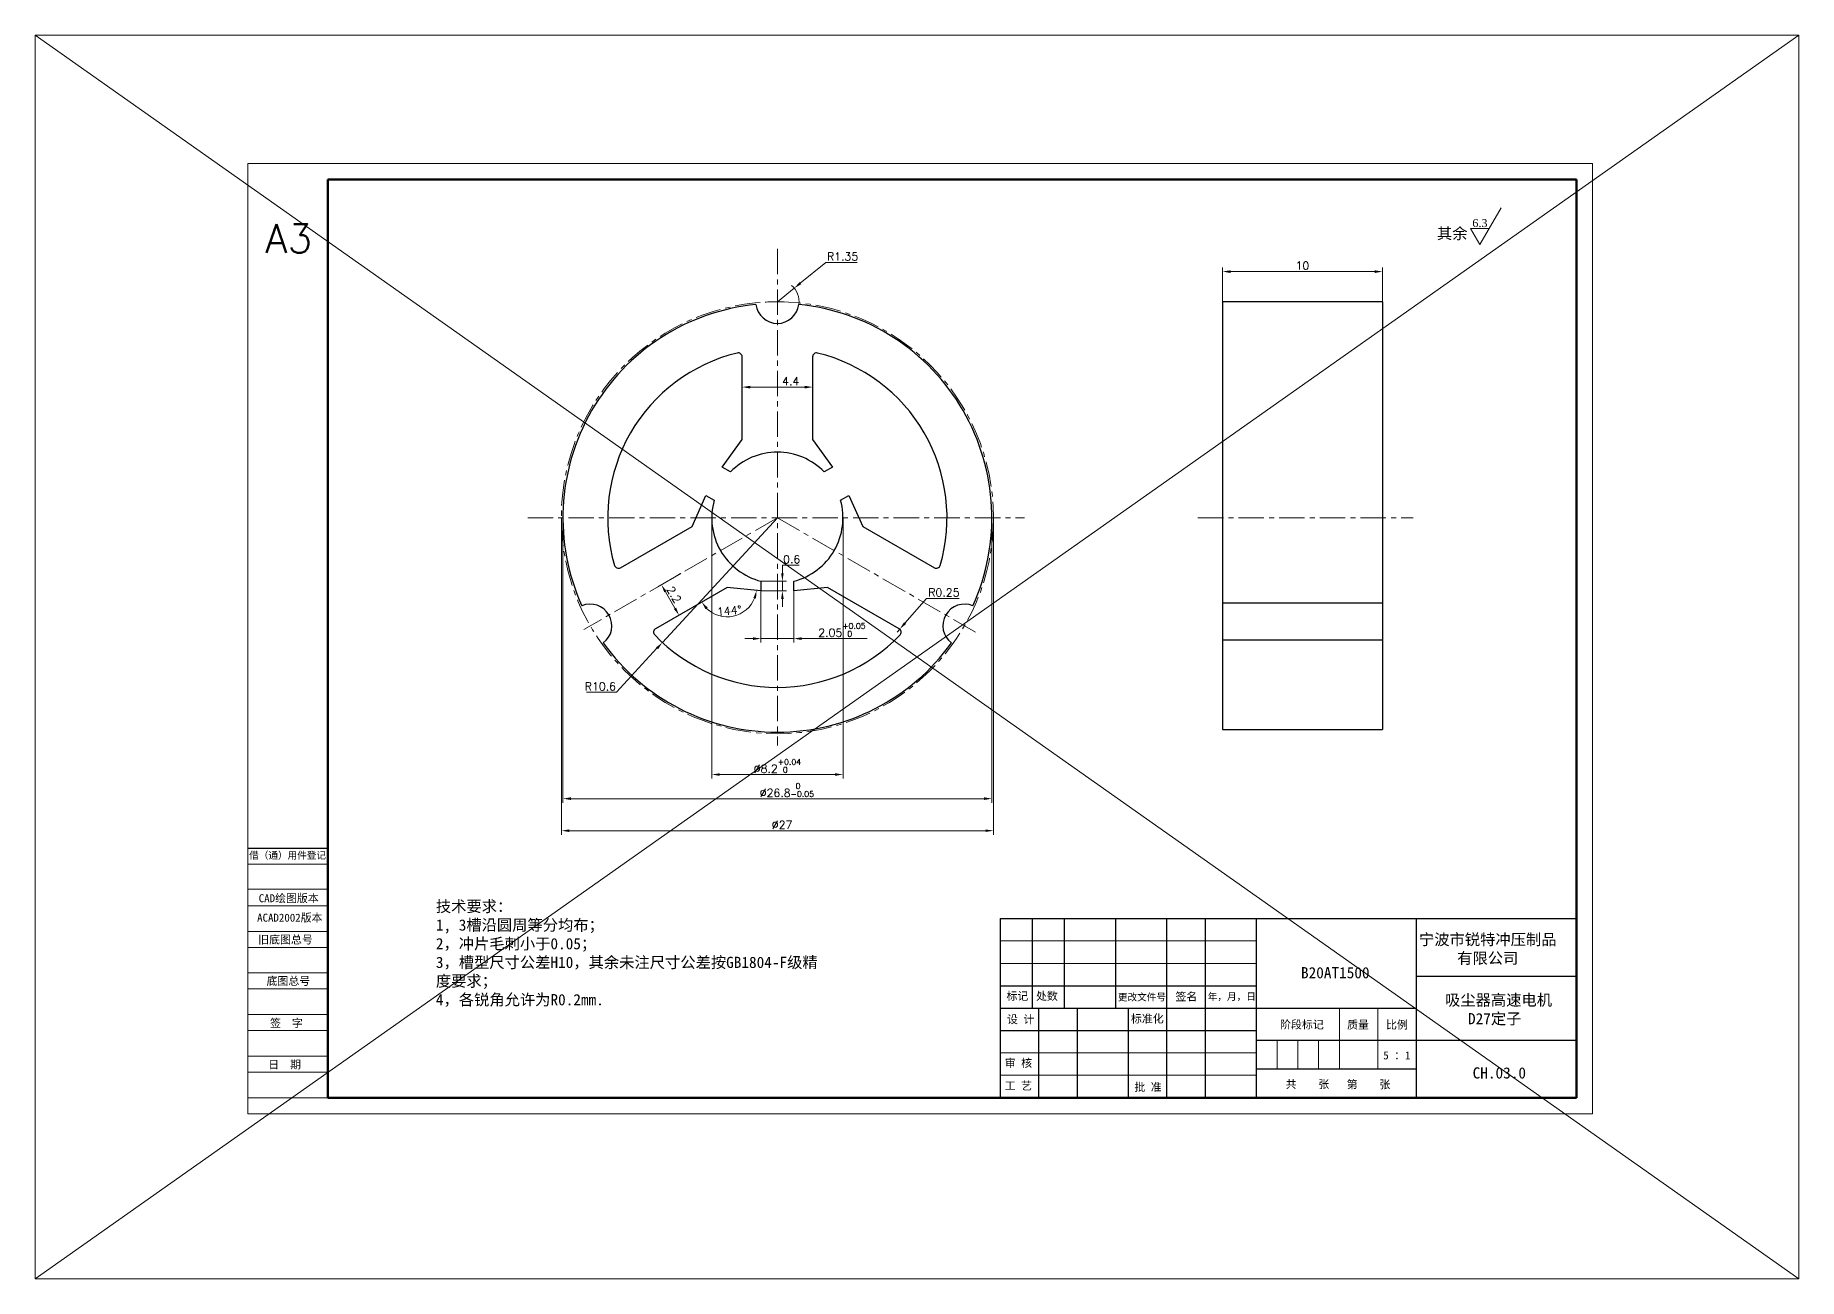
# Model space of a CAD drawing. Header units: millimetres. Extents: x 2517 to 6633, y 792 to 3241.
# Drawn here: x 3199.4 to 3309.6, y 1919.9 to 1997.6 of the extents above; entities that cross this region are included whole.
import ezdxf

# ---------------------------------------------------------------- set-up
doc = ezdxf.new("R2010")
doc.units = ezdxf.units.MM
doc.linetypes.add('CENTER', pattern=[50.8, 31.75, -6.35, 6.35, -6.35])
for name, color, linetype, lineweight in [('中心线', 1, 'CENTER', 9), ('实线', 7, 'Continuous', 25), ('尺寸标注', 2, 'Continuous', 9), ('引导线', 6, 'Continuous', 9), ('文本', 3, 'Continuous', 15), ('粗实线', 9, 'Continuous', 50)]:
    doc.layers.add(name, color=color, linetype=linetype, lineweight=lineweight)
doc.styles.add('st', font='txt.shx')
doc.styles.get("Standard").update_dxf_attribs({"font": 'simfang.ttf'})
doc.dimstyles.new('st0.2', dxfattribs={"dimscale": 0.2, "dimtxt": 2.5, "dimasz": 2.5, "dimexe": 1.25, "dimexo": 0, "dimtad": 1, "dimtoh": 1, "dimdec": 3, "dimdsep": 46, "dimtxsty": 'st', "dimcen": 0, "dimclrd": 256, "dimclre": 256, "dimclrt": 256, "dimadec": 4, "dimazin": 2, "dimtfac": 1, "dimtdec": 3, "dimtmove": 0, "dimatfit": 1, "dimfxl": 0, "dimlwd": -1, "dimlwe": -1, "dimarcsym": 0})

# ---------------------------------------------------------------- blocks, each defined once
blk = doc.blocks.new('*D27')
at = {"layer": 'Defpoints', "color": 0, "ltscale": 0.2, "transparency": 16777216}
for p in [(3232.37, 1967.47), (3259.17, 1967.47), (3259.17, 1949.91)]:
    blk.add_point(p, dxfattribs=at)
at = {"layer": '尺寸标注', "ltscale": 0.2, "transparency": 16777216}
for p, q in [((3232.37, 1967.47), (3232.37, 1949.66)), ((3259.17, 1967.47), (3259.17, 1949.66)), ((3232.87, 1949.91), (3258.67, 1949.91))]:
    blk.add_line(p, q, dxfattribs=at)
for points in [[(3232.87, 1950), (3232.87, 1949.83), (3232.37, 1949.91)], [(3258.67, 1950), (3258.67, 1949.83), (3259.17, 1949.91)]]:
    blk.add_solid(points, dxfattribs=at)
at = {"layer": '尺寸标注', "ltscale": 0.2, "transparency": 16777216, "insert": (3246.36, 1950.45), "char_height": 0.5, "attachment_point": 5, "style": 'st'}
blk.add_mtext('%%c26.8{}{\\H0.71x;\\C3;\\S 0^ -0.05;}', dxfattribs=at)
blk = doc.blocks.new('*D28')
at = {"layer": 'Defpoints', "color": 0, "ltscale": 0.2, "transparency": 16777216}
for p in [(3232.27, 1967.47), (3259.27, 1967.47), (3259.27, 1947.91)]:
    blk.add_point(p, dxfattribs=at)
at = {"layer": '尺寸标注', "ltscale": 0.2, "transparency": 16777216}
for p, q in [((3232.27, 1967.47), (3232.27, 1947.66)), ((3259.27, 1967.47), (3259.27, 1947.66)), ((3232.77, 1947.91), (3258.77, 1947.91))]:
    blk.add_line(p, q, dxfattribs=at)
for points in [[(3232.77, 1947.99), (3232.77, 1947.83), (3232.27, 1947.91)], [(3258.77, 1947.99), (3258.77, 1947.83), (3259.27, 1947.91)]]:
    blk.add_solid(points, dxfattribs=at)
at = {"layer": '尺寸标注', "ltscale": 0.2, "transparency": 16777216, "insert": (3246.06, 1948.28), "char_height": 0.5, "attachment_point": 5, "style": 'st'}
blk.add_mtext('%%c27', dxfattribs=at)
blk = doc.blocks.new('*D29')
at = {"layer": 'Defpoints', "color": 0, "ltscale": 0.2, "transparency": 16777216}
for p in [(3245.77, 1980.97), (3246.82, 1981.82)]:
    blk.add_point(p, dxfattribs=at)
at = {"layer": '尺寸标注', "ltscale": 0.2, "transparency": 16777216}
for p, q in [((3247.2, 1982.13), (3248.8, 1983.43)), ((3248.8, 1983.43), (3250.76, 1983.43)), ((3245.77, 1980.97), (3246.82, 1981.82))]:
    blk.add_line(p, q, dxfattribs=at)
blk.add_arc((3245.77, 1980.97), 1.35, 352.8886, 49.6081, dxfattribs=at)
blk.add_solid([(3247.15, 1982.2), (3247.26, 1982.07), (3246.82, 1981.82)], dxfattribs=at)
at = {"layer": '尺寸标注', "ltscale": 0.2, "transparency": 16777216, "insert": (3249.84, 1983.8), "char_height": 0.5, "attachment_point": 5, "style": 'st'}
blk.add_mtext('R1.35', dxfattribs=at)
blk = doc.blocks.new('*D30')
at = {"layer": 'Defpoints', "color": 0, "ltscale": 0.2, "transparency": 16777216}
for p in [(3243.57, 1977.53), (3247.97, 1977.53), (3247.97, 1975.64)]:
    blk.add_point(p, dxfattribs=at)
at = {"layer": '尺寸标注', "ltscale": 0.2, "transparency": 16777216}
for p, q in [((3243.57, 1977.53), (3243.57, 1975.39)), ((3247.97, 1977.53), (3247.97, 1975.39)), ((3244.07, 1975.64), (3247.47, 1975.64))]:
    blk.add_line(p, q, dxfattribs=at)
for points in [[(3244.07, 1975.72), (3244.07, 1975.55), (3243.57, 1975.64)], [(3247.47, 1975.72), (3247.47, 1975.55), (3247.97, 1975.64)]]:
    blk.add_solid(points, dxfattribs=at)
at = {"layer": '尺寸标注', "ltscale": 0.2, "transparency": 16777216, "insert": (3246.6, 1976.01), "char_height": 0.5, "attachment_point": 5, "style": 'st'}
blk.add_mtext('4.4', dxfattribs=at)
blk = doc.blocks.new('*D31')
at = {"layer": 'Defpoints', "color": 0, "ltscale": 0.2, "transparency": 16777216}
for p in [(3245.77, 1967.47), (3238.58, 1959.67)]:
    blk.add_point(p, dxfattribs=at)
at = {"layer": '尺寸标注', "ltscale": 0.2, "transparency": 16777216}
for p, q in [((3245.77, 1967.47), (3238.58, 1959.67)), ((3238.24, 1959.31), (3235.71, 1956.56)), ((3235.71, 1956.56), (3233.84, 1956.56))]:
    blk.add_line(p, q, dxfattribs=at)
blk.add_solid([(3238.18, 1959.36), (3238.31, 1959.25), (3238.58, 1959.67)], dxfattribs=at)
at = {"layer": '尺寸标注', "ltscale": 0.2, "transparency": 16777216, "insert": (3234.71, 1956.93), "char_height": 0.5, "attachment_point": 5, "style": 'st'}
blk.add_mtext('R10.6', dxfattribs=at)
blk = doc.blocks.new('*D32')
at = {"layer": 'Defpoints', "color": 0, "ltscale": 0.2, "transparency": 16777216}
for p in [(3241.67, 1967.47), (3249.87, 1967.47), (3249.87, 1951.42)]:
    blk.add_point(p, dxfattribs=at)
at = {"layer": '尺寸标注', "ltscale": 0.2, "transparency": 16777216}
for p, q in [((3241.67, 1967.47), (3241.67, 1951.17)), ((3249.87, 1967.47), (3249.87, 1951.17)), ((3242.17, 1951.42), (3249.37, 1951.42))]:
    blk.add_line(p, q, dxfattribs=at)
for points in [[(3242.17, 1951.5), (3242.17, 1951.34), (3241.67, 1951.42)], [(3249.37, 1951.5), (3249.37, 1951.34), (3249.87, 1951.42)]]:
    blk.add_solid(points, dxfattribs=at)
at = {"layer": '尺寸标注', "ltscale": 0.2, "transparency": 16777216, "insert": (3245.77, 1951.96), "char_height": 0.5, "attachment_point": 5, "style": 'st'}
blk.add_mtext('%%c8.2{}{\\H0.71x;\\C3;\\S+0.04^  0;}', dxfattribs=at)
blk = doc.blocks.new('*D33')
at = {"layer": 'Defpoints', "color": 0, "ltscale": 0.2, "transparency": 16777216}
for p in [(3244.74, 1962.9), (3246.79, 1962.9), (3246.79, 1959.92)]:
    blk.add_point(p, dxfattribs=at)
at = {"layer": '尺寸标注', "ltscale": 0.2, "transparency": 16777216}
for p, q in [((3244.74, 1962.9), (3244.74, 1959.67)), ((3246.79, 1962.9), (3246.79, 1959.67)), ((3244.24, 1959.92), (3243.74, 1959.92)), ((3244.74, 1959.92), (3246.79, 1959.92)), ((3247.29, 1959.92), (3251.37, 1959.92))]:
    blk.add_line(p, q, dxfattribs=at)
for points in [[(3244.24, 1960), (3244.24, 1959.83), (3244.74, 1959.92)], [(3247.29, 1960), (3247.29, 1959.83), (3246.79, 1959.92)]]:
    blk.add_solid(points, dxfattribs=at)
at = {"layer": '尺寸标注', "ltscale": 0.2, "transparency": 16777216, "insert": (3249.8, 1960.46), "char_height": 0.5, "attachment_point": 5, "style": 'st'}
blk.add_mtext('2.05{}{\\H0.71x;\\C3;\\S+0.05^  0;}', dxfattribs=at)
blk = doc.blocks.new('*D34')
at = {"layer": 'Defpoints', "color": 0, "ltscale": 0.2, "transparency": 16777216}
for p in [(3244.74, 1963.5), (3244.74, 1962.9), (3246.08, 1962.9)]:
    blk.add_point(p, dxfattribs=at)
at = {"layer": '尺寸标注', "ltscale": 0.2, "transparency": 16777216}
for p, q in [((3246.08, 1964), (3246.08, 1964.5)), ((3246.08, 1964.5), (3247.12, 1964.5)), ((3244.74, 1963.5), (3246.33, 1963.5)), ((3246.08, 1962.9), (3246.08, 1963.5)), ((3244.74, 1962.9), (3246.33, 1962.9)), ((3246.08, 1962.4), (3246.08, 1961.9))]:
    blk.add_line(p, q, dxfattribs=at)
for points in [[(3246, 1964), (3246.16, 1964), (3246.08, 1963.5)], [(3246, 1962.4), (3246.16, 1962.4), (3246.08, 1962.9)]]:
    blk.add_solid(points, dxfattribs=at)
at = {"layer": '尺寸标注', "ltscale": 0.2, "transparency": 16777216, "insert": (3246.66, 1964.87), "char_height": 0.5, "attachment_point": 5, "style": 'st'}
blk.add_mtext('0.6', dxfattribs=at)
blk = doc.blocks.new('*D35')
at = {"layer": 'Defpoints', "color": 0, "ltscale": 0.2, "transparency": 16777216}
for p in [(3253.25, 1960.32), (3253.41, 1960.51)]:
    blk.add_point(p, dxfattribs=at)
at = {"layer": '尺寸标注', "ltscale": 0.2, "transparency": 16777216}
for p, q in [((3253.74, 1960.89), (3255.08, 1962.42)), ((3255.08, 1962.42), (3257.12, 1962.42)), ((3253.25, 1960.32), (3253.41, 1960.51))]:
    blk.add_line(p, q, dxfattribs=at)
blk.add_solid([(3253.68, 1960.94), (3253.81, 1960.83), (3253.41, 1960.51)], dxfattribs=at)
at = {"layer": '尺寸标注', "ltscale": 0.2, "transparency": 16777216, "insert": (3256.17, 1962.8), "char_height": 0.5, "attachment_point": 5, "style": 'st'}
blk.add_mtext('R0.25', dxfattribs=at)
blk = doc.blocks.new('*D36')
at = {"layer": 'Defpoints', "color": 0, "ltscale": 0.2, "transparency": 16777216}
for p in [(3242.63, 1963.12), (3242.63, 1963.12), (3244.74, 1962.9), (3243.72, 1961.63), (3238.16, 1960.54)]:
    blk.add_point(p, dxfattribs=at)
at = {"layer": '尺寸标注', "ltscale": 0.2, "transparency": 16777216}
blk.add_arc((3242.63, 1963.12), 1.84, 225.6025, 338.3975, dxfattribs=at)
for points in [[(3244.27, 1962.46), (3244.43, 1962.42), (3244.47, 1962.93)], [(3241.28, 1961.75), (3241.41, 1961.86), (3241.04, 1962.2)]]:
    blk.add_solid(points, dxfattribs=at)
at = {"layer": '尺寸标注', "ltscale": 0.2, "transparency": 16777216, "insert": (3242.76, 1961.66), "char_height": 0.5, "attachment_point": 5, "rotation": 4.8979, "style": 'st'}
blk.add_mtext('144°', dxfattribs=at)
blk = doc.blocks.new('*D37')
at = {"layer": 'Defpoints', "color": 0, "ltscale": 0.2, "transparency": 16777216}
for p in [(3239.73, 1963.98), (3239.62, 1961.38), (3240.83, 1962.08)]:
    blk.add_point(p, dxfattribs=at)
at = {"layer": '尺寸标注', "ltscale": 0.2, "transparency": 16777216}
for p, q in [((3239.73, 1963.98), (3238.3, 1963.16)), ((3238.77, 1962.85), (3239.37, 1961.81)), ((3240.83, 1962.08), (3239.4, 1961.26))]:
    blk.add_line(p, q, dxfattribs=at)
for points in [[(3238.84, 1962.89), (3238.7, 1962.81), (3238.52, 1963.29)], [(3239.44, 1961.86), (3239.3, 1961.77), (3239.62, 1961.38)]]:
    blk.add_solid(points, dxfattribs=at)
at = {"layer": '尺寸标注', "ltscale": 0.2, "transparency": 16777216, "insert": (3239.31, 1962.67), "char_height": 0.5, "attachment_point": 5, "rotation": 300, "style": 'st'}
blk.add_mtext('2.2', dxfattribs=at)
blk = doc.blocks.new('*D38')
at = {"layer": 'Defpoints', "color": 0, "ltscale": 0.2, "transparency": 16777216}
for p in [(3283.58, 1982.86), (3273.58, 1980.97), (3283.58, 1980.97)]:
    blk.add_point(p, dxfattribs=at)
at = {"layer": '尺寸标注', "ltscale": 0.2, "transparency": 16777216}
for p, q in [((3273.58, 1980.97), (3273.58, 1983.11)), ((3274.08, 1982.86), (3283.08, 1982.86)), ((3283.58, 1980.97), (3283.58, 1983.11))]:
    blk.add_line(p, q, dxfattribs=at)
for points in [[(3274.08, 1982.94), (3274.08, 1982.77), (3273.58, 1982.86)], [(3283.08, 1982.94), (3283.08, 1982.77), (3283.58, 1982.86)]]:
    blk.add_solid(points, dxfattribs=at)
at = {"layer": '尺寸标注', "ltscale": 0.2, "transparency": 16777216, "insert": (3278.57, 1983.23), "char_height": 0.5, "attachment_point": 5, "style": 'st'}
blk.add_mtext('10', dxfattribs=at)

msp = doc.modelspace()

# ---------------------------------------------------------------- linework, layer by layer
at = {"layer": '中心线', "ltscale": 0.05}
for p, q in [((3245.7664, 1984.2774), (3245.7664, 1953.2343)), ((3230.1716, 1967.4698), (3261.199, 1967.4698)), ((3245.7664, 1967.4698), (3233.6845, 1960.4943)), ((3245.7664, 1967.4698), (3258.2262, 1960.2761)), ((3272.0413, 1967.4698), (3285.495, 1967.4698))]:
    msp.add_line(p, q, dxfattribs=at)
at = {"layer": '中心线', "ltscale": 0.2}
msp.add_line((3245.1796, 1980.9698), (3246.189, 1980.9698), dxfattribs=at)
at = {"layer": '中心线', "ltscale": 0.05}
msp.add_circle((3245.7664, 1967.4698), 13.5, dxfattribs=at)
at = {"layer": '实线'}
for p, q in [((3283.5819, 1980.9698), (3273.5819, 1980.9698)), ((3273.5819, 1980.9698), (3273.5819, 1962.1306)), ((3283.5819, 1980.9698), (3283.5819, 1962.1306)), ((3243.5664, 1972.356), (3243.5664, 1977.5256)), ((3247.9664, 1977.5256), (3247.9664, 1972.356)), ((3242.3214, 1970.6424), (3243.5664, 1972.356)), ((3247.9664, 1972.356), (3249.2115, 1970.6424)), ((3242.841, 1970.3424), (3242.3214, 1970.6424)), ((3249.2115, 1970.6424), (3248.6919, 1970.3424)), ((3240.4348, 1966.9319), (3241.2964, 1968.867)), ((3241.2964, 1968.867), (3241.816, 1968.567)), ((3249.7169, 1968.567), (3250.2365, 1968.867)), ((3250.2365, 1968.867), (3251.0981, 1966.9319)), ((3235.9578, 1964.3471), (3240.4348, 1966.9319)), ((3251.0981, 1966.9319), (3255.5751, 1964.3471)), ((3244.7414, 1963.5), (3244.7414, 1962.9)), ((3246.7914, 1962.9), (3246.7914, 1963.5)), ((3242.6348, 1963.1214), (3238.1578, 1960.5366)), ((3244.7414, 1962.9), (3242.6348, 1963.1214)), ((3248.8981, 1963.1214), (3246.7914, 1962.9)), ((3253.3751, 1960.5366), (3248.8981, 1963.1214)), ((3283.5819, 1962.1306), (3273.5819, 1962.1306)), ((3273.5819, 1962.1306), (3273.5819, 1959.8103)), ((3283.5819, 1962.1306), (3283.5819, 1959.8103)), ((3283.5819, 1959.8103), (3273.5819, 1959.8103)), ((3273.5819, 1959.8103), (3273.5819, 1954.2369)), ((3283.5819, 1959.8103), (3283.5819, 1954.2369)), ((3273.5819, 1954.2369), (3283.5819, 1954.2369)), ((3212.6839, 1946.8188), (3217.6839, 1946.8188)), ((3217.6839, 1931.2188), (3217.6839, 1942.4188)), ((3217.6839, 1942.4188), (3217.6839, 1931.2188)), ((3259.6839, 1942.4188), (3295.6839, 1942.4188)), ((3259.6876, 1942.4188), (3259.6876, 1931.2188)), ((3261.6876, 1942.4188), (3261.6876, 1936.8188)), ((3263.6876, 1942.4188), (3263.6876, 1936.8188)), ((3266.8876, 1942.4188), (3266.8876, 1936.8188)), ((3270.0876, 1942.4188), (3270.0876, 1931.2188)), ((3272.4876, 1942.4188), (3272.4876, 1931.2188)), ((3275.6876, 1942.4188), (3275.6876, 1931.2188)), ((3285.6839, 1942.4188), (3285.6839, 1931.2188)), ((3259.6839, 1938.2188), (3275.6876, 1938.2188)), ((3285.6839, 1938.8188), (3295.6839, 1938.8188)), ((3259.6839, 1936.8188), (3275.6876, 1936.8188)), ((3262.0876, 1936.8188), (3262.0876, 1931.2188)), ((3264.4876, 1936.8188), (3264.4876, 1931.2188)), ((3267.6876, 1936.8188), (3267.6876, 1931.2188)), ((3275.6876, 1936.8188), (3285.6839, 1936.8188)), ((3259.6839, 1935.4188), (3275.6876, 1935.4188)), ((3275.6876, 1934.8188), (3295.6839, 1934.8188)), ((3275.6876, 1933.0188), (3285.6839, 1933.0188)), ((3259.6839, 1931.2188), (3295.6839, 1931.2188))]:
    msp.add_line(p, q, dxfattribs=at)
for centre, radius, start, end in [((3245.7664, 1967.4698), 13.4, 95.737515, 204.262485), ((3245.7664, 1980.9698), 1.35, 187.111447, 352.888553), ((3245.7664, 1967.4698), 13.4, 335.737515, 84.262485), ((3245.7664, 1967.4698), 10.6, 103.692736, 196.307264), ((3243.3164, 1977.5256), 0.25, 0, 103.692736), ((3248.2164, 1977.5256), 0.25, 76.307264, 180), ((3245.7664, 1967.4698), 10.6, 343.692736, 76.307264), ((3245.7664, 1967.4698), 4.1, 44.477512, 135.522488), ((3245.7664, 1967.4698), 4.1, 164.477512, 255.522488), ((3245.7664, 1967.4698), 4.1, 284.477512, 15.522488), ((3235.8328, 1964.5636), 0.25, 196.307264, 300), ((3255.7001, 1964.5636), 0.25, 240, 343.692736), ((3234.0751, 1960.7198), 1.35, 307.111447, 112.888553), ((3257.4578, 1960.7198), 1.35, 67.111447, 232.888553), ((3238.2828, 1960.3201), 0.25, 120, 223.692736), ((3245.7664, 1967.4698), 10.6, 223.692736, 316.307264), ((3253.2501, 1960.3201), 0.25, 316.307264, 60), ((3245.7664, 1967.4698), 13.4, 215.737515, 324.262485)]:
    msp.add_arc(centre, radius, start, end, dxfattribs=at)
at = {"layer": '尺寸标注', "ltscale": 0.2}
for p, q in [((3199.4019, 1997.6312), (3309.5777, 1997.6312)), ((3199.4019, 1919.9032), (3199.4019, 1997.6312)), ((3199.4019, 1997.6312), (3309.5777, 1919.9032)), ((3309.5777, 1997.6312), (3199.4019, 1919.9032)), ((3309.5777, 1997.6312), (3309.5777, 1919.9032)), ((3309.5777, 1919.9032), (3199.4019, 1919.9032))]:
    msp.add_line(p, q, dxfattribs=at)
at = {"layer": '引导线'}
for p, q in [((3212.6839, 1989.6188), (3296.6839, 1989.6188)), ((3212.6839, 1930.2188), (3212.6839, 1989.6188)), ((3296.6839, 1930.2188), (3296.6839, 1989.6188)), ((3217.6839, 1945.8188), (3212.6839, 1945.8188)), ((3217.6839, 1944.2509), (3212.6839, 1944.2509)), ((3217.6839, 1943.2188), (3212.6839, 1943.2188)), ((3217.6839, 1941.6188), (3212.6839, 1941.6188)), ((3217.6839, 1940.6188), (3212.6839, 1940.6188)), ((3259.6839, 1941.0188), (3275.6876, 1941.0188)), ((3259.6839, 1939.6188), (3275.6876, 1939.6188)), ((3217.6839, 1939.0188), (3212.6839, 1939.0188)), ((3217.6839, 1938.0188), (3212.6839, 1938.0188)), ((3217.6839, 1936.4188), (3212.6839, 1936.4188)), ((3217.6839, 1935.4188), (3212.6839, 1935.4188)), ((3217.6839, 1933.8188), (3212.6839, 1933.8188)), ((3259.6839, 1934.0188), (3275.6876, 1934.0188)), ((3217.6839, 1932.8188), (3212.6839, 1932.8188)), ((3259.6839, 1932.6188), (3275.6876, 1932.6188)), ((3217.6839, 1931.2188), (3212.6839, 1931.2188)), ((3212.6839, 1930.2188), (3296.6839, 1930.2188))]:
    msp.add_line(p, q, dxfattribs=at)
at = {"layer": '文本'}
for p, q in [((3289.6563, 1984.5436), (3290.9865, 1986.8476)), ((3290.2382, 1985.5516), (3289.0743, 1985.5516)), ((3289.0743, 1985.5516), (3289.6563, 1984.5436))]:
    msp.add_line(p, q, dxfattribs=at)
at = {"layer": '文本', "ltscale": 0.2}
for p, q in [((3280.8839, 1936.8188), (3280.8839, 1933.0188)), ((3283.2839, 1936.8188), (3283.2839, 1933.0188)), ((3276.9839, 1934.8188), (3276.9839, 1933.0188)), ((3278.2839, 1934.8188), (3278.2839, 1933.0188)), ((3279.5839, 1934.8188), (3279.5839, 1933.0188))]:
    msp.add_line(p, q, dxfattribs=at)
at = {"layer": '粗实线'}
for p, q in [((3217.6839, 1931.2188), (3217.6839, 1988.6188)), ((3217.6839, 1988.6188), (3295.6839, 1988.6188)), ((3295.6839, 1931.2188), (3295.6839, 1988.6188)), ((3217.6839, 1931.2188), (3295.6839, 1931.2188))]:
    msp.add_line(p, q, dxfattribs=at)

# ---------------------------------------------------------------- texts
at = {"layer": '实线', "ltscale": 0.2, "insert": (3213.7722, 1985.8299), "char_height": 1.8, "width": 5, "attachment_point": 1, "style": 'st'}
msp.add_mtext('A3', dxfattribs=at)
at = {"layer": '实线', "char_height": 0.7, "attachment_point": 5}
for s, insert, width in [('宁波市锐特冲压制品\\P有限公司', (3290.1482, 1940.4904), 12.63596), ('B20AT1500', (3280.6224, 1939.0273), 7.8742), (' 吸尘器高速电机\\PD27定子', (3290.5838, 1936.7032), 12.63596), ('CH.03.0', (3290.8715, 1932.7637), 9.2005)]:
    msp.add_mtext(s, dxfattribs=dict(at, insert=insert, width=width))
at = {"layer": '文本'}
for s, insert, char_height, width, attachment_point in [('其余', (3287.93, 1984.8166), 0.7, 12.63596, 8), ('{\\fTimes New Roman|b0|i0|c0|p18;6.3}', (3289.1861, 1986.1406), 0.5, 2.92, 1), ('技术要求：\\P1, 3槽沿圆周等分均布；\\P2，冲片毛刺小于0.05；\\P3，槽型尺寸公差H10，其余未注尺寸公差按GB1804-F级精度要求；\\P4，各锐角允许为R0.2mm.\\P   ', (3224.4296, 1939.6291), 0.7, 23.880809, 4)]:
    msp.add_mtext(s, dxfattribs=dict(at, insert=insert, char_height=char_height, width=width, attachment_point=attachment_point))
at = {"layer": '文本', "ltscale": 0.2, "attachment_point": 5}
for s, insert, char_height, width in [('借（通）用件登记', (3215.1663, 1946.34), 0.44, 10.22572), ('CAD绘图版本', (3215.2374, 1943.6578), 0.5, 15.159404), ('ACAD2002版本', (3215.3059, 1942.4435), 0.5, 11.701904), ('旧底图总号', (3215.0354, 1941.0708), 0.5, 13.237686), ('底图总号', (3215.214, 1938.4843), 0.5, 2.90232), ('标记', (3260.7607, 1937.5505), 0.5, 2.90232), ('处数', (3262.6047, 1937.5462), 0.5, 2.90232), ('更改文件号', (3268.5441, 1937.4799), 0.44, 6.437633), ('签名', (3271.3171, 1937.5118), 0.5, 2.90232), ('年，月，日', (3274.1555, 1937.5075), 0.44, 2.90232), ('签  字', (3215.0919, 1935.8522), 0.5, 2.90232), ('设 计', (3260.9652, 1936.0868), 0.5, 2.90232), ('标准化', (3268.8781, 1936.1323), 0.5, 2.90232), ('阶段标记', (3278.5392, 1935.7613), 0.5, 2.90232), ('质量', (3282.0418, 1935.7497), 0.5, 2.90232), ('比例', (3284.476, 1935.7497), 0.5, 2.90232), ('日  期', (3214.9803, 1933.2646), 0.5, 2.90232), ('审 核', (3260.8286, 1933.3587), 0.5, 2.90232), ('5 ：1', (3284.4732, 1933.8625), 0.5, 2.90232), ('工 艺', (3260.8206, 1931.9491), 0.5, 2.90232), ('批 准', (3268.9236, 1931.8559), 0.5, 2.90232), ('共    张', (3278.8853, 1932.0349), 0.5, 2.90232), ('第    张', (3282.6986, 1932.0169), 0.5, 2.90232)]:
    msp.add_mtext(s, dxfattribs=dict(at, insert=insert, char_height=char_height, width=width))

# ---------------------------------------------------------------- dimensions: what is measured, and where the dimension line sits
at = {"layer": '尺寸标注', "ltscale": 0.2}
for center, mpoint, picture, middle in [((3245.7664, 1980.9698), (3246.8156, 1981.8193), '*D29', (3249.8446, 1983.4285)), ((3245.7664, 1967.4698), (3238.5834, 1959.6747), '*D31', (3234.7105, 1956.5571)), ((3253.2501, 1960.3201), (3253.4142, 1960.5086), '*D35', (3256.1656, 1962.4242))]:
    dim = msp.add_radius_dim(center=center, mpoint=mpoint, dimstyle='st0.2', dxfattribs=at)
    dim.commit()
    dim.dimension.update_dxf_attribs({"geometry": picture, "text_midpoint": middle, "dimtype": 164})
for base, p1, p2, picture, middle in [((3283.5819, 1982.8559), (3273.5819, 1980.9698), (3283.5819, 1980.9698), '*D38', (3278.5731, 1982.8559)), ((3247.9664, 1975.637), (3243.5664, 1977.5256), (3247.9664, 1977.5256), '*D30', (3246.6018, 1975.637))]:
    dim = msp.add_linear_dim(base=base, p1=p1, p2=p2, dimstyle='st0.2', dxfattribs=at)
    dim.commit()
    dim.dimension.update_dxf_attribs({"geometry": picture, "text_midpoint": middle, "dimtype": 160})
dim = msp.add_linear_dim(base=(3259.2664, 1947.9086), p1=(3232.2664, 1967.4698), p2=(3259.2664, 1967.4698), text='%%c<>', dimstyle='st0.2', dxfattribs=at)
dim.commit()
dim.dimension.update_dxf_attribs({"geometry": '*D28', "text_midpoint": (3246.0608, 1947.9086), "dimtype": 160})
for base, p1, p2, text, override, picture, middle in [((3259.1664, 1949.915), (3232.3664, 1967.4698), (3259.1664, 1967.4698), '%%c<>{}{\\H0.71x;\\C3;\\S 0^ -0.05;}', {"dimtp": 0, "dimtm": 0.05, "dimtdec": 3, "dimtzin": 8}, '*D27', (3246.3574, 1949.915)), ((3249.8664, 1951.4198), (3241.6664, 1967.4698), (3249.8664, 1967.4698), '%%c<>{}{\\H0.71x;\\C3;\\S+0.04^  0;}', {"dimtp": 0.04, "dimtm": 0, "dimtdec": 3, "dimtzin": 8}, '*D32', (3245.7664, 1951.4198)), ((3246.7914, 1959.9182), (3244.7414, 1962.9), (3246.7914, 1962.9), '<>{}{\\H0.71x;\\C3;\\S+0.05^  0;}', {"dimtp": 0.05, "dimtm": 0, "dimtdec": 3, "dimtzin": 8}, '*D33', (3249.8015, 1959.9182))]:
    dim = msp.add_linear_dim(base=base, p1=p1, p2=p2, text=text, dimstyle='st0.2', override=override, dxfattribs=at)
    dim.commit()
    dim.dimension.update_dxf_attribs({"geometry": picture, "text_midpoint": middle, "dimtype": 160})
for base, p1, p2, angle, picture, middle, dimtype in [((3246.0789, 1962.9), (3244.7414, 1963.5), (3244.7414, 1962.9), 90, '*D34', (3246.6622, 1964.5), 160), ((3239.6195, 1961.3805), (3239.7255, 1963.982), (3240.8255, 1962.0768), 300, '*D37', (3238.9824, 1962.4841), 161)]:
    dim = msp.add_linear_dim(base=base, p1=p1, p2=p2, angle=angle, dimstyle='st0.2', dxfattribs=at)
    dim.commit()
    dim.dimension.update_dxf_attribs({"geometry": picture, "text_midpoint": middle, "dimtype": dimtype})
dim = msp.add_angular_dim_2l(base=(3243.717377, 1961.631343), line1=((3242.634801, 1963.121382), (3238.15782, 1960.536595)), line2=((3244.741436, 1962.899965), (3242.634801, 1963.121382)), dimstyle='st0.2', dxfattribs=at)
dim.commit()
dim.dimension.update_dxf_attribs({"geometry": '*D36', "text_midpoint": (3242.792052, 1961.286318), "dimtype": 162})

doc.saveas('drawing.dxf')
